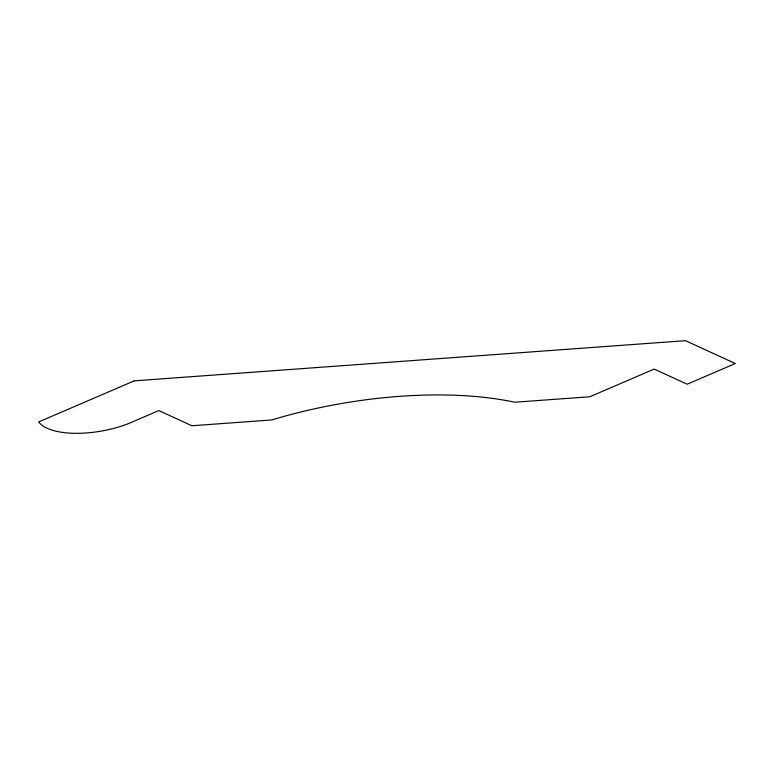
<?xml version="1.0" encoding="UTF-8"?>
<svg xmlns="http://www.w3.org/2000/svg" width="774" height="774" viewBox="0 0 774 774"><rect width="100%" height="100%" fill="white"/><g stroke="black" fill="none" stroke-linecap="round" stroke-linejoin="round"><path stroke-width="1.16" d="M134.221 380.856L38.7 421.927A61.746 24.816 -10.2 0 0 133.428 421.501L158.834 410.578L191.923 425.758L271.751 419.943A244.932 98.453 -10.2 0 1 514.758 402.228L589.807 396.762L654.175 369.082L687.157 384.214L735.3 363.519L685.503 340.676L134.221 380.856"/></g></svg>
